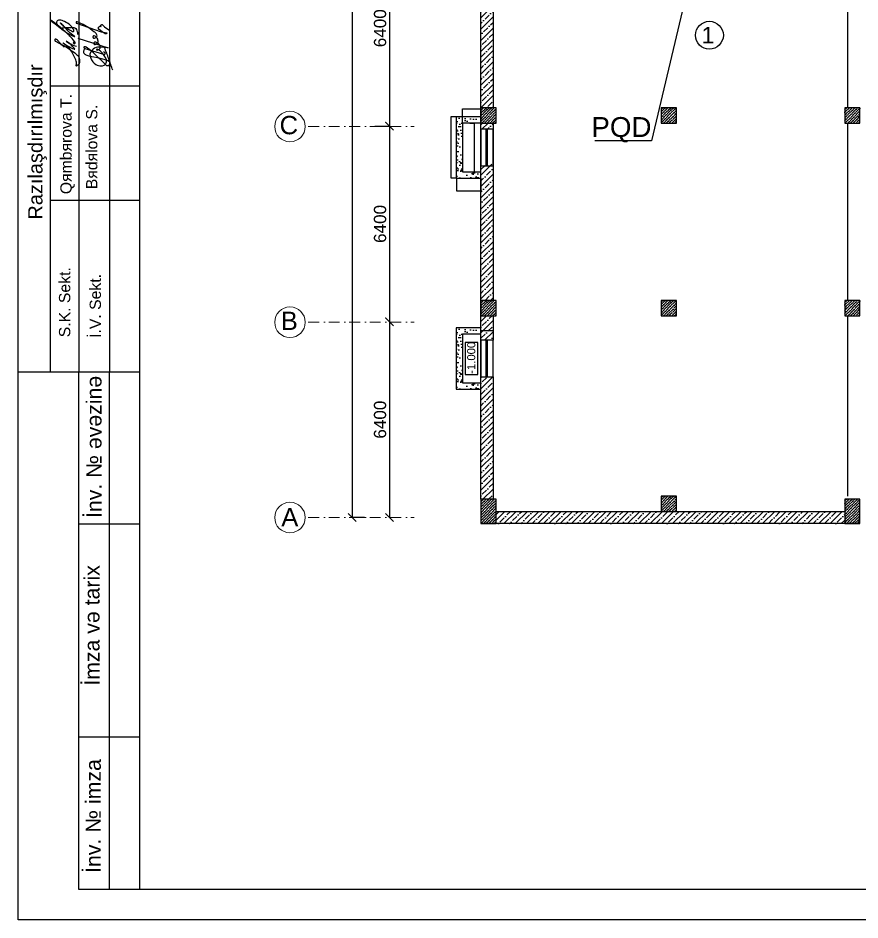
# Model space of a CAD drawing. Header units: millimetres. Extents: x 42452 to 2852333, y -419346 to 834876.
# Drawn here: x 2415634 to 2443168, y 632480 to 661973 of the extents above; entities that cross this region are included whole.
import ezdxf
from ezdxf import colors
from ezdxf.entities.mleader import LeaderData, LeaderLine
from ezdxf.math import Vec2, Vec3

# ---------------------------------------------------------------- set-up
doc = ezdxf.new("R2010")
doc.units = ezdxf.units.MM
doc.linetypes.add('Штрихпунктирная', pattern=[670.277762, 352.777767, -176.388884, 0, -141.111112])
for name, color, linetype, lineweight in [('0_Ном._пера__1', 7, 'Continuous', 15), ('0_Ном._пера__7', 7, 'Continuous', 60), ('c_dv_l x_tti-25_Ном._пера__21_Ном._пера__21', 7, 'Continuous', 30), ('memar', 7, 'Continuous', 25), ('Text blocks_Ном._пера__1', 7, 'Continuous', 15), ('размер_Ном._пера__241_Ном._пера__7', 7, 'Continuous', 60), ('Шит', 1, 'Continuous', 30)]:
    doc.layers.add(name, color=color, linetype=linetype, lineweight=lineweight)
doc.styles.get("Standard").update_dxf_attribs({"font": 'arial.ttf'})
doc.styles.add('СГЕНЕРИР_СТИЛЬ_1', font='arial.ttf')
doc.styles.add('СГЕНЕРИР_СТИЛЬ_5', font='')
doc.styles.get('СГЕНЕРИР_СТИЛЬ_5').set_extended_font_data('Arial Az Lat Кириллический')
doc.dimstyles.new('ISO-25', dxfattribs={"dimtxt": 2.5, "dimasz": 2.5, "dimexe": 1.25, "dimexo": 0.625, "dimtad": 1, "dimtxsty": 'Standard', "dimcen": 2.5, "dimadec": 0, "dimazin": 0, "dimtfac": 1, "dimtmove": 0, "dimatfit": 3, "dimfxl": 1, "dimarcsym": 0})
doc.dimstyles.new('razmeri a-g', dxfattribs={"dimtxt": 400, "dimasz": 270, "dimexe": 1.25, "dimexo": 0.625, "dimgap": 100, "dimtad": 1, "dimdec": 0, "dimtxsty": 'Standard', "dimblk": 'ARCHTICK', "dimcen": 2.5, "dimadec": 0, "dimazin": 0, "dimtfac": 1, "dimtdec": 0, "dimtmove": 0, "dimatfit": 3, "dimfxl": 1, "dimarcsym": 0})
pattern_1 = [(45, (3113164.77, 2034173.07), (-183.847756, 183.847756), []), (45, (3113072.85, 2034265), (-183.847756, 183.847756), [194.999993, -64.999998, 0, -64.999998])]

# ---------------------------------------------------------------- blocks, each defined once
blk = doc.blocks.new('123vv')
at = {"layer": '0_Ном._пера__1', "linetype": 'Continuous', "lineweight": 25}
blk.add_line((41984, -698025), (38898, -698025), dxfattribs=at)
at = {"layer": '0_Ном._пера__1', "color": 5, "linetype": 'Continuous', "lineweight": 25, "flags": 128}
for points in [[(39821, -700413), (40908, -700763), (40586, -700737), (40531, -700741), (40477, -700753), (40426, -700775), (40379, -700804), (40338, -700841), (40303, -700884), (40276, -700932), (40257, -700984), (40266, -701058), (40286, -701129), (40317, -701196), (40358, -701258), (40408, -701313), (40467, -701359), (40512, -701383), (40561, -701399), (40612, -701408), (40663, -701408), (40714, -701401), (40763, -701385), (40787, -701368), (40808, -701347), (40826, -701323), (40839, -701296), (40849, -701268), (40854, -701239), (40854, -701209), (40849, -701180), (40840, -701151), (40827, -701125), (40771, -701030), (40702, -700945), (40620, -700871), (40568, -700837), (40512, -700811), (40509, -700811), (40507, -700812), (40505, -700814), (40503, -700815), (40501, -700817), (40500, -700820), (40499, -700822), (40499, -700825), (40499, -700827), (40499, -700830), (40500, -700832), (40501, -700834), (40503, -700836), (40505, -700838), (40507, -700839), (40510, -700840), (40512, -700840), (40515, -700840), (40546, -700832), (40576, -700818), (40603, -700800), (40627, -700777), (40629, -700748), (40628, -700718), (40621, -700689), (40610, -700661), (40594, -700636), (40575, -700613), (40552, -700594), (40526, -700579), (40499, -700568), (40470, -700561), (40440, -700559), (40433, -700559), (40427, -700559), (40420, -700561), (40414, -700564), (40409, -700567), (40404, -700572), (40400, -700577), (40397, -700583), (40395, -700590), (40394, -700596), (40394, -700603), (40396, -700609), (40398, -700616), (40402, -700621), (40406, -700626), (40411, -700631), (40417, -700634), (40423, -700636), (40430, -700637), (40437, -700637), (40443, -700636), (40466, -700629), (40488, -700619), (40508, -700606), (40525, -700590), (40539, -700571), (40550, -700549), (40551, -700514), (40546, -700479), (40536, -700446), (40520, -700415), (40499, -700387), (40473, -700362), (40444, -700343), (40412, -700328), (40405, -700328), (40397, -700329), (40390, -700331), (40384, -700334), (40378, -700338), (40373, -700343), (40369, -700349), (40366, -700356), (40364, -700363), (40363, -700370), (40364, -700377), (40366, -700384), (40369, -700391), (40373, -700397), (40378, -700402), (40384, -700406), (40390, -700410), (40397, -700412), (40404, -700413), (40412, -700412), (40419, -700410), (40444, -700400), (40467, -700386), (40488, -700369), (40505, -700349), (40520, -700326), (40511, -700295), (40497, -700266), (40479, -700239), (40456, -700216), (40430, -700198), (40401, -700183), (40217, -700037), (40015, -699918), (39798, -699827), (39795, -699825), (39791, -699823), (39786, -699822), (39782, -699822), (39778, -699823), (39774, -699824), (39770, -699826), (39766, -699828), (39763, -699832), (39761, -699835), (39759, -699839), (39758, -699843), (39757, -699847), (39758, -699852), (39759, -699856), (39761, -699860), (39763, -699864), (39766, -699867), (39769, -699869), (39773, -699871), (39777, -699873), (40657, -700188), (40873, -700218), (40871, -700225), (40868, -700232), (40864, -700238), (40859, -700244), (40853, -700248), (40846, -700252), (40839, -700254), (40831, -700255), (40824, -700255), (40816, -700254), (40809, -700252), (40693, -700184), (40586, -700105), (40578, -700096), (40571, -700087), (40566, -700076), (40563, -700065), (40561, -700053), (40562, -700042), (40565, -700030), (40570, -700020), (40576, -700010), (40584, -700001), (40593, -699994), (40604, -699989), (40615, -699985), (40626, -699984), (40638, -699984), (40650, -699986), (40661, -699991), (40656, -699986), (40652, -699981), (40649, -699975), (40648, -699969), (40647, -699962), (40647, -699956), (40649, -699950), (40651, -699944), (40655, -699938), (40659, -699933), (40664, -699929), (40669, -699926), (40676, -699924), (40682, -699922), (40688, -699922), (40695, -699923), (40701, -699925), (40776, -700003), (40862, -700068), (40956, -700120)], [(40114, -700786), (40096, -700791), (40079, -700800), (40064, -700811), (40051, -700825), (40040, -700841), (40032, -700858), (40027, -700876), (40025, -700895), (40027, -700914), (40031, -700932), (40038, -700950), (40048, -700966), (40061, -700980), (40076, -700992), (40092, -701001), (40110, -701007), (40251, -701054), (40396, -701085), (40532, -701105), (40665, -701144), (40842, -701195), (40902, -701220), (40958, -701252), (40967, -701267), (40973, -701282), (40976, -701299), (40977, -701315), (40975, -701332), (40970, -701347), (40962, -701362), (40953, -701376), (40941, -701387), (40933, -701395), (40923, -701401), (40913, -701406), (40903, -701409), (40892, -701410), (40881, -701409), (40870, -701407), (40860, -701402), (40850, -701397), (40380, -700937), (40255, -700831), (40119, -700739), (40110, -700731), (40100, -700726), (40089, -700722), (40078, -700720), (40066, -700720), (40055, -700722), (40044, -700726), (40041, -700732), (40040, -700738), (40040, -700745), (40040, -700752), (40042, -700758), (40045, -700764), (40049, -700769), (40054, -700774), (40059, -700778), (40066, -700780), (40072, -700782), (40749, -700991), (40757, -700993), (40765, -700993), (40773, -700993), (40781, -700990), (40788, -700987), (40795, -700983), (40801, -700977), (40806, -700971), (40810, -700964), (40813, -700957), (40748, -700906)]]:
    blk.add_lwpolyline(points, dxfattribs=at)
at = {"layer": '0_Ном._пера__1', "color": 5, "linetype": 'Continuous', "lineweight": 25}
for points, knots in [([(39692, -700580), (39688, -700572), (39683, -700564), (39676, -700564), (39669, -700563), (39660, -700569), (39657, -700575), (39651, -700590), (39672, -700608), (39692, -700610), (39706, -700611), (39720, -700603), (39725, -700593), (39734, -700575), (39718, -700552), (39701, -700531), (39641, -700450), (39591, -700397), (39537, -700342), (39451, -700255), (39355, -700164), (39251, -700075), (39166, -700002), (39076, -699931), (39002, -699873), (38958, -699838), (38919, -699808), (38847, -699759), (38840, -699754), (38833, -699749), (38831, -699749), (38829, -699749), (38839, -699761), (38849, -699772), (38918, -699847), (38958, -699868), (39005, -699899), (39076, -699948), (39163, -700023), (39249, -700091), (39358, -700177), (39466, -700251), (39578, -700304), (39613, -700321), (39649, -700335), (39693, -700350), (39700, -700353), (39708, -700355), (39713, -700356), (39747, -700365), (39661, -700312), (39599, -700267), (39469, -700175), (39442, -700118), (39386, -700055), (39340, -700002), (39275, -699944), (39209, -699878), (39205, -699874), (39201, -699870), (39199, -699867), (39176, -699844), (39240, -699911), (39288, -699956), (39354, -700019), (39389, -700038), (39429, -700061), (39465, -700081), (39505, -700103), (39565, -700135), (39609, -700159), (39664, -700188), (39676, -700161), (39679, -700152), (39678, -700136), (39676, -700123), (39670, -700098), (39658, -700078), (39644, -700060), (39618, -700022), (39587, -699985), (39553, -699953), (39492, -699895), (39419, -699852), (39342, -699814), (39287, -699787), (39231, -699763), (39168, -699764), (39137, -699764), (39104, -699770), (39083, -699790), (39070, -699803), (39061, -699821), (39057, -699840), (39053, -699864), (39059, -699888), (39068, -699910), (39092, -699964), (39141, -700007), (39195, -700025), (39264, -700048), (39341, -700029), (39415, -700025), (39467, -700023), (39517, -700028), (39568, -700025), (39604, -700023), (39640, -700018), (39676, -700025), (39701, -700030), (39726, -700042), (39745, -700059), (39768, -700081), (39781, -700111), (39790, -700142), (39803, -700187), (39807, -700231), (39810, -700276)], [0, 0, 0, 0, 1, 1, 1, 2, 2, 2, 3, 3, 3, 4, 4, 4, 5, 5, 5, 6, 6, 6, 7, 7, 7, 8, 8, 8, 9, 9, 9, 10, 10, 10, 11, 11, 11, 12, 12, 12, 13, 13, 13, 14, 14, 14, 15, 15, 15, 16, 16, 16, 17, 17, 17, 18, 18, 18, 19, 19, 19, 20, 20, 20, 21, 21, 21, 22, 22, 22, 23, 23, 23, 24, 24, 24, 25, 25, 25, 26, 26, 26, 27, 27, 27, 28, 28, 28, 29, 29, 29, 30, 30, 30, 31, 31, 31, 32, 32, 32, 33, 33, 33, 34, 34, 34, 35, 35, 35, 36, 36, 36, 37, 37, 37, 38, 38, 38, 39, 39, 39, 39]), ([(39330, -700734), (39267, -700678), (39205, -700621), (39155, -700560), (39127, -700525), (39102, -700488), (39055, -700460), (39039, -700450), (39020, -700441), (39007, -700449), (38998, -700455), (38992, -700471), (38993, -700484), (38995, -700509), (39021, -700523), (39045, -700535), (39106, -700568), (39157, -700592), (39209, -700620), (39346, -700692), (39488, -700785), (39623, -700876), (39683, -700916), (39740, -700955), (39791, -701006), (39827, -701041), (39859, -701082), (39874, -701130), (39885, -701167), (39886, -701209), (39884, -701246), (39883, -701282), (39879, -701314), (39844, -701354), (39814, -701389), (39761, -701430), (39760, -701407), (39760, -701402), (39762, -701392), (39765, -701383), (39778, -701329), (39777, -701283), (39765, -701238), (39747, -701172), (39709, -701106), (39680, -701047), (39630, -700944), (39609, -700858), (39486, -700746), (39397, -700665), (39255, -700570), (39285, -700584), (39299, -700591), (39343, -700617), (39380, -700640), (39429, -700670), (39465, -700695), (39503, -700716), (39553, -700745), (39608, -700769), (39677, -700799), (39688, -700804), (39700, -700809), (39707, -700810), (39736, -700816), (39669, -700745), (39623, -700698), (39560, -700632), (39539, -700611), (39476, -700570), (39448, -700552), (39413, -700529), (39404, -700524), (39384, -700511), (39495, -700579), (39566, -700621), (39613, -700650), (39643, -700666), (39681, -700678), (39710, -700686), (39744, -700691), (39778, -700697)], [0, 0, 0, 0, 1, 1, 1, 2, 2, 2, 3, 3, 3, 4, 4, 4, 5, 5, 5, 6, 6, 6, 7, 7, 7, 8, 8, 8, 9, 9, 9, 10, 10, 10, 11, 11, 11, 12, 12, 12, 13, 13, 13, 14, 14, 14, 15, 15, 15, 16, 16, 16, 17, 17, 17, 18, 18, 18, 19, 19, 19, 20, 20, 20, 21, 21, 21, 22, 22, 22, 23, 23, 23, 24, 24, 24, 25, 25, 25, 26, 26, 26, 27, 27, 27, 27]), ([(41075, -701565), (41029, -701427), (40983, -701289), (40934, -701152), (40886, -701018), (40833, -700885), (40781, -700751)], [0, 0, 0, 0, 1, 1, 1, 2, 2, 2, 2])]:
    blk.add_open_spline(points, degree=3, knots=knots, dxfattribs=at)
at = {"layer": 'размер_Ном._пера__241_Ном._пера__7', "linetype": 'Continuous', "lineweight": 25}
for p, q in [((41984, -695968), (37671, -695968)), ((38832, -695968), (38832, -712422)), ((39860, -695968), (39860, -712422)), ((40955, -695968), (40955, -712422)), ((42050, -702138), (38832, -702138)), ((42050, -706252), (38832, -706252)), ((42050, -712422), (37671, -712422))]:
    blk.add_line(p, q, dxfattribs=at)
at = {"layer": '0_Ном._пера__7', "linetype": 'Continuous', "lineweight": 25, "attachment_point": 4, "rotation": 90, "style": 'СГЕНЕРИР_СТИЛЬ_1'}
for s, insert, char_height in [('\\A1;{\\fArial|b0|i0|c204|p38;Q\\fArial Az Lat Кириллический|b0|i0|c0|p34;я\\fArial|b0|i0|c204|p38;mb\\fArial Az Lat Кириллический|b0|i0|c0|p34;я\\fArial|b0|i0|c204|p38;rova T.}', (39452, -706023), 405.697), ('\\A1;{\\fArial|b0|i0|c204|p38;B\\fArial Az Lat Кириллический|b0|i0|c0|p34;я\\fArial|b0|i0|c204|p38;d\\fArial Az Lat Кириллический|b0|i0|c0|p34;я\\fArial|b0|i0|c204|p38;lova S.}', (40323, -705845), 405.697), ('{S.K. Sekt.}', (39349, -711170), 405.7), ('{İ.V. Sekt. }', (40452, -711193), 405.7)]:
    blk.add_mtext(s, dxfattribs=dict(at, insert=insert, char_height=char_height))
at = {"layer": 'Text blocks_Ном._пера__1', "linetype": 'Continuous', "lineweight": 25, "insert": (38372, -704146), "char_height": 514.2, "attachment_point": 5, "rotation": 90, "style": 'СГЕНЕРИР_СТИЛЬ_5'}
blk.add_mtext('{\\fArial|b0|i0|c238|p34;Razılaşdırılmışdır}', dxfattribs=at)
blk = doc.blocks.new('*D97')
at = {"layer": 'Defpoints', "color": 0, "lineweight": 30, "transparency": 16777216}
for p in [(2429968, 658740), (2429787, 656740), (2429968, 656740)]:
    blk.add_point(p, dxfattribs=at)
at = {"layer": 'memar', "color": 0, "lineweight": -2, "transparency": 16777216}
for p, q in [((2429967, 658740), (2429785, 658740)), ((2429787, 658738), (2429787, 656743)), ((2429967, 656740), (2429785, 656740))]:
    blk.add_line(p, q, dxfattribs=at)
at = {"layer": 'memar', "color": 0, "lineweight": 30, "transparency": 16777216}
for points in [[(2429786, 658738), (2429787, 658738), (2429787, 658740)], [(2429786, 656743), (2429787, 656743), (2429787, 656740)]]:
    blk.add_solid(points, dxfattribs=at)
at = {"layer": 'memar', "color": 0, "lineweight": 25, "transparency": 16777216, "insert": (2429785, 657740), "char_height": 2.5, "attachment_point": 5, "rotation": 90}
blk.add_mtext('2000', dxfattribs=at)
blk = doc.blocks.new('*D98')
at = {"layer": 'Defpoints', "color": 0, "lineweight": 30, "transparency": 16777216}
for p in [(2429968, 656740), (2430768, 656740), (2430768, 656323)]:
    blk.add_point(p, dxfattribs=at)
at = {"layer": 'memar', "color": 0, "lineweight": -2, "transparency": 16777216}
for p, q in [((2429968, 656740), (2429968, 656321)), ((2430768, 656740), (2430768, 656321)), ((2429970, 656323), (2430765, 656323))]:
    blk.add_line(p, q, dxfattribs=at)
at = {"layer": 'memar', "color": 0, "lineweight": 30, "transparency": 16777216}
for points in [[(2429970, 656323), (2429970, 656322), (2429968, 656323)], [(2430765, 656323), (2430765, 656322), (2430768, 656323)]]:
    blk.add_solid(points, dxfattribs=at)
at = {"layer": 'memar', "color": 0, "lineweight": 25, "transparency": 16777216, "insert": (2430368, 656325), "char_height": 2.5, "attachment_point": 5}
blk.add_mtext('800', dxfattribs=at)
blk = doc.blocks.new('*D99')
at = {"layer": 'Defpoints', "color": 0, "lineweight": 30, "transparency": 16777216}
for p in [(2430411, 658540), (2430564, 658540), (2430411, 656940)]:
    blk.add_point(p, dxfattribs=at)
at = {"layer": 'memar', "color": 0, "lineweight": -2, "transparency": 16777216}
for p, q in [((2430411, 658540), (2430566, 658540)), ((2430564, 656943), (2430564, 658538)), ((2430411, 656940), (2430566, 656940))]:
    blk.add_line(p, q, dxfattribs=at)
at = {"layer": 'memar', "color": 0, "lineweight": 30, "transparency": 16777216}
for points in [[(2430564, 658538), (2430565, 658538), (2430564, 658540)], [(2430564, 656943), (2430565, 656943), (2430564, 656940)]]:
    blk.add_solid(points, dxfattribs=at)
at = {"layer": 'memar', "color": 0, "lineweight": 25, "transparency": 16777216, "insert": (2430563, 657740), "char_height": 2.5, "attachment_point": 5, "rotation": 90}
blk.add_mtext('1600', dxfattribs=at)
blk = doc.blocks.new('*D100')
at = {"layer": 'Defpoints', "color": 0, "lineweight": 30, "transparency": 16777216}
for p in [(2430768, 659001), (2430168, 658540), (2430768, 658540)]:
    blk.add_point(p, dxfattribs=at)
at = {"layer": 'memar', "color": 0, "lineweight": -2, "transparency": 16777216}
for p, q in [((2430168, 658541), (2430168, 659003)), ((2430170, 659001), (2430765, 659001)), ((2430768, 658541), (2430768, 659003))]:
    blk.add_line(p, q, dxfattribs=at)
at = {"layer": 'memar', "color": 0, "lineweight": 30, "transparency": 16777216}
for points in [[(2430170, 659002), (2430170, 659001), (2430168, 659001)], [(2430765, 659002), (2430765, 659001), (2430768, 659001)]]:
    blk.add_solid(points, dxfattribs=at)
at = {"layer": 'memar', "color": 0, "lineweight": 25, "transparency": 16777216, "insert": (2430468, 659003), "char_height": 2.5, "attachment_point": 5}
blk.add_mtext('600', dxfattribs=at)
blk = doc.blocks.new('_ArchTick')
at = {"color": 0, "linetype": 'ByBlock', "const_width": 0.15}
blk.add_lwpolyline([(-0.5, -0.5), (0.5, 0.5)], dxfattribs=at)
blk = doc.blocks.new('*D80')
at = {"layer": 'Defpoints', "color": 0, "lineweight": 30, "transparency": 16777216}
for p in [(2426964, 680240), (2426560, 645640), (2426964, 645640)]:
    blk.add_point(p, dxfattribs=at)
at = {"layer": 'memar', "color": 0, "lineweight": -2, "transparency": 16777216}
for p, q in [((2426964, 680240), (2426559, 680240)), ((2426560, 680240), (2426560, 645640)), ((2426964, 645640), (2426559, 645640))]:
    blk.add_line(p, q, dxfattribs=at)
at = {"layer": 'memar', "color": 0, "lineweight": -2, "transparency": 16777216, "xscale": 270, "yscale": 270, "zscale": 270}
for p, rotation in [((2426560, 680240), 90), ((2426560, 645640), 270)]:
    blk.add_blockref('_ArchTick', p, dxfattribs=dict(at, rotation=rotation))
at = {"layer": 'memar', "color": 0, "lineweight": 15, "transparency": 16777216, "insert": (2426256, 662940), "char_height": 400, "attachment_point": 5, "rotation": 90}
blk.add_mtext('34600', dxfattribs=at)
blk = doc.blocks.new('*D84')
at = {"layer": 'Defpoints', "color": 0, "lineweight": 30, "transparency": 16777216}
for p in [(2427780, 664840), (2427307, 658440), (2427780, 658440)]:
    blk.add_point(p, dxfattribs=at)
at = {"layer": 'memar', "color": 0, "lineweight": -2, "transparency": 16777216}
for p, q in [((2427780, 664840), (2427781, 664840)), ((2427780, 664840), (2427780, 658440)), ((2427308, 658440), (2427781, 658440))]:
    blk.add_line(p, q, dxfattribs=at)
at = {"layer": 'memar', "color": 0, "lineweight": -2, "transparency": 16777216, "xscale": 270, "yscale": 270, "zscale": 270}
for p, rotation in [((2427780, 664840), 90), ((2427780, 658440), 270)]:
    blk.add_blockref('_ArchTick', p, dxfattribs=dict(at, rotation=rotation))
at = {"layer": 'memar', "color": 0, "lineweight": 15, "transparency": 16777216, "insert": (2427475, 661640), "char_height": 400, "attachment_point": 5, "rotation": 90}
blk.add_mtext('6400', dxfattribs=at)
blk = doc.blocks.new('*D85')
at = {"layer": 'Defpoints', "color": 0, "lineweight": 30, "transparency": 16777216}
for p in [(2427307, 658440), (2427780, 652040), (2427780, 652040)]:
    blk.add_point(p, dxfattribs=at)
at = {"layer": 'memar', "color": 0, "lineweight": -2, "transparency": 16777216}
for p, q in [((2427308, 658440), (2427781, 658440)), ((2427780, 658440), (2427780, 652040)), ((2427780, 652040), (2427781, 652040))]:
    blk.add_line(p, q, dxfattribs=at)
at = {"layer": 'memar', "color": 0, "lineweight": -2, "transparency": 16777216, "xscale": 270, "yscale": 270, "zscale": 270}
for p, rotation in [((2427780, 658440), 90), ((2427780, 652040), 270)]:
    blk.add_blockref('_ArchTick', p, dxfattribs=dict(at, rotation=rotation))
at = {"layer": 'memar', "color": 0, "lineweight": 15, "transparency": 16777216, "insert": (2427475, 655240), "char_height": 400, "attachment_point": 5, "rotation": 90}
blk.add_mtext('6400', dxfattribs=at)
blk = doc.blocks.new('*D86')
at = {"layer": 'Defpoints', "color": 0, "lineweight": 30, "transparency": 16777216}
for p in [(2427780, 652040), (2427780, 645640), (2427780, 645640)]:
    blk.add_point(p, dxfattribs=at)
at = {"layer": 'memar', "color": 0, "lineweight": -2, "transparency": 16777216}
for p, q in [((2427780, 652040), (2427781, 652040)), ((2427780, 652040), (2427780, 645640)), ((2427780, 645640), (2427781, 645640))]:
    blk.add_line(p, q, dxfattribs=at)
at = {"layer": 'memar', "color": 0, "lineweight": -2, "transparency": 16777216, "xscale": 270, "yscale": 270, "zscale": 270}
for p, rotation in [((2427780, 652040), 90), ((2427780, 645640), 270)]:
    blk.add_blockref('_ArchTick', p, dxfattribs=dict(at, rotation=rotation))
at = {"layer": 'memar', "color": 0, "lineweight": 15, "transparency": 16777216, "insert": (2427475, 648840), "char_height": 400, "attachment_point": 5, "rotation": 90}
blk.add_mtext('6400', dxfattribs=at)

msp = doc.modelspace()

# ---------------------------------------------------------------- hatches: boundary and pattern name
at = {"layer": 'memar', "linetype": 'Continuous', "lineweight": 25, "true_color": 0x000000}
h = msp.add_hatch(dxfattribs=at)
h.set_pattern_fill('ЖЕЛЕЗОБЕТОН', color=18, style=0, pattern_type=2)
h.set_pattern_definition(pattern_1)
h.paths.add_polyline_path([(2431167.71736, 659040.28193), (2430767.71736, 659040.28193), (2430767.71736, 664940.28193), (2431167.71736, 664940.28193)])
at = {"layer": 'memar', "lineweight": 25}
h = msp.add_hatch(dxfattribs=at)
h.set_pattern_fill('ANSI36', color=256, scale=500)
h.set_pattern_definition([(45, (837799.32, 2941453.946), (33.1456304, 121.533978), [156.25, -31.25, 0, -31.25])])
h.paths.add_polyline_path([(2430767.71736, 659040.28193), (2430767.71736, 658540.28193), (2431267.71736, 658540.28193), (2431267.71736, 659040.28193)])
h = msp.add_hatch(dxfattribs=at)
h.set_pattern_fill('ANSI36', color=256, scale=500)
h.set_pattern_definition([(45, (831899.32, 2941453.946), (33.1456304, 121.533978), [156.25, -31.25, 0, -31.25])])
h.paths.add_polyline_path([(2436667.71721, 659040.28193), (2436667.71721, 658540.28193), (2437167.71721, 658540.28193), (2437167.71721, 659040.28193)])
h = msp.add_hatch(dxfattribs=at)
h.set_pattern_fill('ANSI36', color=256, scale=500)
h.set_pattern_definition([(45, (825899.32, 2941453.946), (33.1456304, 121.533978), [156.25, -31.25, 0, -31.25])])
h.paths.add_polyline_path([(2442667.71721, 659040.28193), (2442667.71721, 658540.28193), (2443167.71721, 658540.28193), (2443167.71721, 659040.28193)])
h = msp.add_hatch(dxfattribs=at)
h.set_pattern_fill('AR-CONC', color=256, scale=2, angle=-90)
h.set_pattern_definition([(320, (2397515.2, 722693.53), (-31.8782, -364.3693), [38.1, -419.1]), (265, (2397515.2, 722693.53), (382.1137, 70.4868), [30.48, -335.2812]), (10.45144, (2397512.53, 722663.16), (350.2355, -293.8825), [32.38, -356.1805]), (316.1842, (2397616.8, 722693.53), (-84.0847, -542.158), [57.15, -628.65]), (6.63556, (2397609.8, 722648.35), (494.8522, -474.8083), [48.57, -534.2712]), (261.18415, (2397616.8, 722693.5), (494.8522, -474.8083), [45.72, -502.9195]), (291, (2397591.4, 722642.73), (-204.5304, -303.2288), [38.1, -419.1]), (236, (2397591.4, 722642.73), (368.376, -123.604), [30.48, -335.28]), (341.45144, (2397574.34, 722617.46), (163.8455, -426.8328), [32.38, -356.1799]), (307.5, (2397515.19, 722693.53), (169.11008, -6.1772), [0, -331.216, 0, -340.36, 0, -336.55]), (277.5, (2397515.19, 722693.53), (200.36115, -133.63933), [0, -194.056, 0, -323.596, 0, -128.27]), (237.5, (2397515.19, 722806.81), (-11.4575, -271.1812), [0, -127, 0, -396.24, 0, -525.78]), (227.5, (2397515.19, 722857.6), (50.853, -296.2584), [0, -165.1, 0, -263.144, 0, -373.38])])
h.paths.add_polyline_path([(2429967.71083, 656740.28193), (2429967.71083, 658740.28193), (2430767.71083, 658740.28193), (2430767.71083, 658540.28193), (2430167.71083, 658540.28193), (2430167.71083, 656940.28193), (2430767.71083, 656940.28193), (2430767.71083, 656740.28193)])
at = {"layer": 'memar', "linetype": 'Continuous', "lineweight": 25, "true_color": 0x000000}
h = msp.add_hatch(dxfattribs=at)
h.set_pattern_fill('ЖЕЛЕЗОБЕТОН', color=18, style=0, pattern_type=2)
h.set_pattern_definition(pattern_1)
h.paths.add_polyline_path([(2430767.71735, 658540.28193), (2431167.71736, 658540.28193), (2431167.71736, 658340.28193), (2430937.71733, 658340.28193), (2430887.71737, 658340.28193), (2430767.71735, 658340.28193)])
h = msp.add_hatch(dxfattribs=at)
h.set_pattern_fill('ЖЕЛЕЗОБЕТОН', color=18, style=0, pattern_type=2)
h.set_pattern_definition(pattern_1)
h.paths.add_polyline_path([(2431167.71736, 652740.28193), (2430767.71735, 652740.28193), (2430767.71735, 657190.28193), (2430887.71737, 657190.28193), (2430937.71733, 657190.28193), (2431167.71736, 657190.28193)])
at = {"layer": 'memar', "lineweight": 25}
h = msp.add_hatch(dxfattribs=at)
h.set_pattern_fill('ANSI36', color=256, scale=500)
h.set_pattern_definition([(45, (837799.32, 2935153.946), (33.1456304, 121.533978), [156.25, -31.25, 0, -31.25])])
h.paths.add_polyline_path([(2430767.71736, 652740.28193), (2430767.71736, 652240.28193), (2431267.71736, 652240.28193), (2431267.71736, 652740.28193)])
h = msp.add_hatch(dxfattribs=at)
h.set_pattern_fill('ANSI36', color=256, scale=500)
h.set_pattern_definition([(45, (831899.32, 2935153.946), (33.1456304, 121.533978), [156.25, -31.25, 0, -31.25])])
h.paths.add_polyline_path([(2436667.71721, 652740.28193), (2436667.71721, 652240.28193), (2437167.71721, 652240.28193), (2437167.71721, 652740.28193)])
h = msp.add_hatch(dxfattribs=at)
h.set_pattern_fill('ANSI36', color=256, scale=500)
h.set_pattern_definition([(45, (825899.32, 2935153.946), (33.1456304, 121.533978), [156.25, -31.25, 0, -31.25])])
h.paths.add_polyline_path([(2442667.71721, 652740.28193), (2442667.71721, 652240.28193), (2443167.71721, 652240.28193), (2443167.71721, 652740.28193)])
at = {"layer": 'memar', "linetype": 'Continuous', "lineweight": 25, "true_color": 0x000000}
h = msp.add_hatch(dxfattribs=at)
h.set_pattern_fill('ЖЕЛЕЗОБЕТОН', color=18, style=0, pattern_type=2)
h.set_pattern_definition(pattern_1)
h.paths.add_polyline_path([(2431167.71736, 651440.5715), (2430937.71734, 651440.5715), (2430887.71739, 651440.5715), (2430767.71737, 651440.5715), (2430767.71737, 652240.28193), (2431167.71736, 652240.28193)])
at = {"layer": 'memar', "lineweight": 25}
h = msp.add_hatch(dxfattribs=at)
h.set_pattern_fill('AR-CONC', color=256, scale=2, angle=-90)
h.set_pattern_definition([(320, (2397515.18, 715793.8), (-31.8782, -364.3693), [38.1, -419.1]), (265, (2397515.18, 715793.8), (382.1137, 70.4868), [30.48, -335.2812]), (10.45144, (2397512.52, 715763.45), (350.2355, -293.8825), [32.38, -356.1805]), (316.1842, (2397616.8, 715793.8), (-84.0847, -542.158), [57.15, -628.65]), (6.63556, (2397609.77, 715748.63), (494.8522, -474.8083), [48.57, -534.2712]), (261.18415, (2397616.8, 715793.8), (494.8522, -474.8083), [45.72, -502.9195]), (291, (2397591.38, 715743), (-204.5304, -303.2288), [38.1, -419.1]), (236, (2397591.38, 715743), (368.376, -123.604), [30.48, -335.28]), (341.45144, (2397574.34, 715717.75), (163.8455, -426.8328), [32.38, -356.1799]), (307.5, (2397515.18, 715793.81), (169.11008, -6.1772), [0, -331.216, 0, -340.36, 0, -336.55]), (277.5, (2397515.18, 715793.81), (200.36115, -133.63933), [0, -194.056, 0, -323.596, 0, -128.27]), (237.5, (2397515.18, 715907.1), (-11.4575, -271.1812), [0, -127, 0, -396.24, 0, -525.78]), (227.5, (2397515.18, 715957.9), (50.853, -296.2584), [0, -165.1, 0, -263.144, 0, -373.38])])
h.paths.add_polyline_path([(2429967.71736, 649840.5715), (2429967.71736, 651840.5715), (2430767.71736, 651840.5715), (2430767.71736, 651640.5715), (2430167.71736, 651640.5715), (2430167.71736, 650040.5715), (2430767.71736, 650040.5715), (2430767.71736, 649840.5715)])
at = {"layer": 'memar', "linetype": 'Continuous', "lineweight": 25, "true_color": 0x000000}
h = msp.add_hatch(dxfattribs=at)
h.set_pattern_fill('ЖЕЛЕЗОБЕТОН', color=18, style=0, pattern_type=2)
h.set_pattern_definition(pattern_1)
h.paths.add_polyline_path([(2430937.71734, 650240.57151), (2431167.71736, 650240.57151), (2431167.71735, 646240.28193), (2430767.71736, 646240.28193), (2430767.71737, 650240.57151), (2430887.71739, 650240.57151)])
at = {"layer": 'memar', "lineweight": 25}
h = msp.add_hatch(dxfattribs=at)
h.set_pattern_fill('ANSI36', color=256, scale=500)
h.set_pattern_definition([(45, (752370.47, 2928437.797), (33.1456304, 121.533978), [156.25, -31.25, 0, -31.25])])
h.paths.add_polyline_path([(2430768.08859, 646240.28193), (2430768.08844, 645440.28645), (2431268.08844, 645440.28645), (2431268.08859, 646240.28193)])
h = msp.add_hatch(dxfattribs=at)
h.set_pattern_fill('ANSI36', color=256, scale=500)
h.set_pattern_definition([(45, (831899.32, 2928753.946), (33.1456304, 121.533978), [156.25, -31.25, 0, -31.25])])
h.paths.add_polyline_path([(2436667.71721, 646340.28193), (2436667.71721, 645840.28193), (2437167.71721, 645840.28193), (2437167.71721, 646340.28193)])
h = msp.add_hatch(dxfattribs=at)
h.set_pattern_fill('ANSI36', color=256, scale=500)
h.set_pattern_definition([(45, (740470.47, 2928437.797), (33.1456304, 121.533978), [156.25, -31.25, 0, -31.25])])
h.paths.add_polyline_path([(2442668.08844, 646240.28193), (2442668.08829, 645440.28202), (2443168.08829, 645440.28202), (2443168.08844, 646240.28193)])
at = {"layer": 'memar', "linetype": 'Continuous', "lineweight": 25, "true_color": 0x000000}
h = msp.add_hatch(dxfattribs=at)
h.set_pattern_fill('ЖЕЛЕЗОБЕТОН', color=18, style=0, pattern_type=2)
h.set_pattern_definition([(45, (3107264.77, 2033773.08), (-183.847756, 183.847756), []), (45, (3107172.85, 2033865), (-183.847756, 183.847756), [194.999993, -64.999998, 0, -64.999998])])
h.paths.add_polyline_path([(2442668.08833, 645840.28534), (2442668.08833, 645440.28534), (2431267.71736, 645440.28645), (2431267.71736, 645840.28645)])

# ---------------------------------------------------------------- linework, layer by layer
at = {"layer": 'c_dv_l x_tti-25_Ном._пера__21_Ном._пера__21', "linetype": 'Continuous', "lineweight": 25}
for p, q in [((2417625.03763, 633475.55371), (2417625.03763, 650396.12971)), ((2419615.69363, 650396.12971), (2417625.03763, 650396.12971)), ((2418620.36563, 633475.55371), (2418620.36563, 650396.12971)), ((2419615.69363, 645419.48971), (2417625.03763, 645419.48971)), ((2419615.69363, 638452.19371), (2417625.03763, 638452.19371)), ((2419615.69363, 633475.55371), (2417625.03763, 633475.55371))]:
    msp.add_line(p, q, dxfattribs=at)
at = {"layer": 'c_dv_l x_tti-25_Ном._пера__21_Ном._пера__21', "linetype": 'Continuous', "lineweight": 25, "flags": 128}
for points in [[(2415634.38163, 691602.70891), (2499241.93363, 691602.70891), (2499241.93363, 632480.22571), (2415634.38163, 632480.22571)], [(2419615.69363, 690607.38091), (2498246.60563, 690607.38091), (2498246.60563, 633475.55371), (2419615.69363, 633475.55371)]]:
    msp.add_lwpolyline(points, close=True, dxfattribs=at)
at = {"layer": 'memar', "linetype": 'Штрихпунктирная', "lineweight": 15}
for p, q in [((2425125.65443, 658425.77816), (2428584.08126, 658425.77816)), ((2425125.65443, 652025.77816), (2428584.08126, 652025.77816)), ((2425125.65443, 645639.80339), (2428584.08126, 645639.80339))]:
    msp.add_line(p, q, dxfattribs=at)
at = {"layer": 'memar', "color": 0, "lineweight": 25}
msp.add_line((2431167.71721, 651740.28193), (2430767.71721, 651740.28193), dxfattribs=at)
at = {"layer": 'memar', "color": 0, "lineweight": 25, "flags": 128}
for points in [[(2430767.71736, 646240.28193), (2430767.71736, 669740.28193)], [(2431167.71736, 664940.28193), (2431167.71736, 659040.28193)], [(2442767.91214, 659040.28193), (2442767.91214, 664940.28193)], [(2431167.71736, 658540.28193), (2431167.71736, 652740.28193)], [(2442767.91214, 652740.28193), (2442767.91214, 658540.28193)], [(2431167.71736, 652240.28193), (2431167.71736, 651440.5715)], [(2442767.91214, 646340.28193), (2442767.91214, 652240.28193)], [(2431167.71736, 650240.57151), (2431167.71736, 646240.28193)], [(2431267.71736, 645840.28645), (2436667.71721, 645840.28645)], [(2437167.71721, 645840.28645), (2442667.71721, 645840.28645)], [(2443052.45779, 645440.28645), (2430767.71736, 645440.28645)]]:
    msp.add_lwpolyline(points, dxfattribs=at)
at = {"layer": 'memar', "color": 3, "lineweight": 25}
for points in [[(2431267.71736, 659040.28193), (2430767.71736, 659040.28193), (2430767.71736, 658540.28193), (2431267.71736, 658540.28193)], [(2437167.71721, 659040.28193), (2436667.71721, 659040.28193), (2436667.71721, 658540.28193), (2437167.71721, 658540.28193)], [(2443167.71721, 659040.28193), (2442667.71721, 659040.28193), (2442667.71721, 658540.28193), (2443167.71721, 658540.28193)], [(2431267.71736, 652740.28193), (2430767.71736, 652740.28193), (2430767.71736, 652240.28193), (2431267.71736, 652240.28193)], [(2437167.71721, 652740.28193), (2436667.71721, 652740.28193), (2436667.71721, 652240.28193), (2437167.71721, 652240.28193)], [(2443167.71721, 652740.28193), (2442667.71721, 652740.28193), (2442667.71721, 652240.28193), (2443167.71721, 652240.28193)], [(2431268.08859, 646240.28193), (2430768.08859, 646240.28193), (2430768.08844, 645440.28645), (2431268.08844, 645440.28645)], [(2437167.71721, 646340.28193), (2436667.71721, 646340.28193), (2436667.71721, 645840.28193), (2437167.71721, 645840.28193)], [(2443168.08844, 646240.28193), (2442668.08844, 646240.28193), (2442668.08829, 645440.28202), (2443168.08829, 645440.28202)]]:
    msp.add_lwpolyline(points, close=True, dxfattribs=at)
at = {"layer": 'memar', "color": 0, "lineweight": 25}
for points in [[(2430767.71083, 658740.28193), (2429967.71083, 658740.28193), (2429967.71083, 656740.28193), (2430767.71083, 656740.28193)], [(2430767.71083, 658540.28193), (2430167.71083, 658540.28193), (2430167.71083, 656940.28193), (2430767.71083, 656940.28193)], [(2430767.71736, 651840.5715), (2429967.71736, 651840.5715), (2429967.71736, 649840.5715), (2430767.71736, 649840.5715)], [(2430767.71736, 651640.5715), (2430167.71736, 651640.5715), (2430167.71736, 650040.5715), (2430767.71736, 650040.5715)]]:
    msp.add_lwpolyline(points, dxfattribs=at)
for points in [[(2430767.71083, 658340.28193), (2430767.71083, 657140.28193), (2431167.71083, 657140.28193), (2431167.71083, 658340.28193)], [(2430767.71736, 651440.5715), (2430767.71736, 650240.57151), (2431167.71736, 650240.57151), (2431167.71736, 651440.5715)]]:
    msp.add_lwpolyline(points, close=True, dxfattribs=at)
at = {"layer": 'memar', "color": 146, "lineweight": 25, "true_color": 0x105689}
for points in [[(2430936.57342, 657140.28193), (2430986.57342, 657140.28193), (2430986.57342, 658340.28193), (2430936.57342, 658340.28193)], [(2430936.57995, 650240.57151), (2430986.57995, 650240.57151), (2430986.57995, 651440.5715), (2430936.57995, 651440.5715)]]:
    msp.add_lwpolyline(points, close=True, dxfattribs=at)
at = {"layer": 'memar', "color": 18, "linetype": 'Continuous', "lineweight": 25, "true_color": 0x000000, "flags": 128}
msp.add_lwpolyline([(2430256.074, 651366.02361), (2430256.074, 650313.45148), (2430674.62437, 650313.45148), (2430672.94981, 651366.02361)], close=True, dxfattribs=at)
at = {"layer": 'memar', "lineweight": 25}
msp.add_circle((2438244.91632, 661411.71993), 454.87332, dxfattribs=at)
at = {"layer": 'memar', "linetype": 'Continuous', "lineweight": 15}
for centre in [(2424527.85535, 658424.52261), (2424527.85535, 652024.52261), (2424527.85535, 645638.54784)]:
    msp.add_circle(centre, 500, dxfattribs=at)

# ---------------------------------------------------------------- block references
at = {"lineweight": 25, "xscale": 0.9090909090907544, "yscale": 0.9090909090907544, "zscale": 0.9090909090907544}
msp.add_blockref('123vv', (2381388.3903, 1298052.81343), dxfattribs=at)

# ---------------------------------------------------------------- texts
at = {"layer": 'c_dv_l x_tti-25_Ном._пера__21_Ном._пера__21', "linetype": 'Continuous', "lineweight": 25, "char_height": 497.664, "attachment_point": 7, "rotation": 90, "style": 'СГЕНЕРИР_СТИЛЬ_1'}
for s, insert in [('{İnv. № əvəzinə}', (2418372.23528, 645624.67943)), ('{İmza və tarix}', (2418306.01046, 640140.68368)), ('{İnv. № imza}', (2418349.08796, 634018.95483))]:
    msp.add_mtext(s, dxfattribs=dict(at, insert=insert))
at = {"layer": 'memar', "lineweight": 15, "style": 'СГЕНЕРИР_СТИЛЬ_1'}
for s, p in [('C', (2424188.21871, 658172.36138)), ('B', (2424226.28146, 651772.36138)), ('A', (2424243.06182, 645349.5406))]:
    msp.add_text(s, height=600, dxfattribs=at).set_placement(p)
at = {"layer": 'memar', "linetype": 'Continuous', "lineweight": 25, "insert": (2438405.18652, 661683.55987), "char_height": 540, "attachment_point": 3, "style": 'СГЕНЕРИР_СТИЛЬ_1'}
msp.add_mtext('1', dxfattribs=at)
at = {"layer": 'memar', "color": 18, "linetype": 'Continuous', "lineweight": 25, "true_color": 0x000000, "insert": (2430591.07006, 650340.61179), "char_height": 264, "attachment_point": 7, "rotation": 90, "style": 'СГЕНЕРИР_СТИЛЬ_1'}
msp.add_mtext('-1.000  ', dxfattribs=at)

# ---------------------------------------------------------------- dimensions: what is measured, and where the dimension line sits
at = {"layer": 'memar', "lineweight": 15}
for base, p1, p2, picture, middle in [((2426559.93718, 645640.31168), (2426964.16534, 680240.29214), (2426964.16534, 645640.31168), '*D80', (2426255.57156, 662940.30191)), ((2427779.53939, 658440.28645), (2427779.53939, 664840.28645), (2427306.91171, 658440.28645), '*D84', (2427475.31019, 661640.28645)), ((2427779.53939, 652040.28645), (2427306.91171, 658440.28645), (2427779.53939, 652040.28645), '*D85', (2427475.31019, 655240.28645)), ((2427779.53939, 645639.80339), (2427779.53939, 652040.28645), (2427779.53939, 645639.80339), '*D86', (2427475.31019, 648840.04492))]:
    dim = msp.add_linear_dim(base=base, p1=p1, p2=p2, angle=90, dimstyle='razmeri a-g', dxfattribs=at)
    dim.commit()
    dim.dimension.update_dxf_attribs({"geometry": picture, "text_midpoint": middle})
at = {"layer": 'memar', "lineweight": 25}
dim = msp.add_linear_dim(base=(2430767.71083, 659001.28511), p1=(2430167.71083, 658540.28193), p2=(2430767.71083, 658540.28193), angle=180, dimstyle='ISO-25', dxfattribs=at)
dim.commit()
dim.dimension.update_dxf_attribs({"geometry": '*D100', "text_midpoint": (2430467.71083, 659001.28511), "dimtype": 160})
for base, p1, p2, angle, picture, middle in [((2429786.64574, 656740.28193), (2429967.71083, 658740.28193), (2429967.71083, 656740.28193), 270, '*D97', (2429784.74431, 657740.28193)), ((2430564.41224, 658540.28193), (2430410.81974, 656940.28193), (2430410.81974, 658540.28193), 270, '*D99', (2430562.51081, 657740.28193)), ((2430767.71083, 656322.72223), (2429967.71083, 656740.28193), (2430767.71083, 656740.28193), 180, '*D98', (2430367.71083, 656324.62367))]:
    dim = msp.add_linear_dim(base=base, p1=p1, p2=p2, angle=angle, dimstyle='ISO-25', dxfattribs=at)
    dim.commit()
    dim.dimension.update_dxf_attribs({"geometry": picture, "text_midpoint": middle})

# ---------------------------------------------------------------- leaders
at = {"layer": 'Шит', "color": 0, "lineweight": -3}
ml = msp.add_multileader_mtext('Standard', dxfattribs=at)
ml.set_content('{\\fArial|b0|i0|c238|p34;\\C256;PQD}')
ml.set_leader_properties()
ml.build(insert=Vec2(0, 0))
ml.multileader.update_dxf_attribs({"text_left_attachment_type": 6, "text_right_attachment_type": 6, "dogleg_length": 0.36, "arrow_head_size": 0.18})
ctx = ml.context
ctx.base_point, ctx.char_height, ctx.arrow_head_size, ctx.landing_gap_size, ctx.plane_origin = Vec3(2434500.76622, 657954.22464), 650, 0.18, 0.09, Vec3(2400723.86624, 665371.64633)
ctx.left_attachment, ctx.right_attachment, ctx.text_align_type = 6, 6, 2
notes = []
notes.append((ctx, [(0, (1, 1, 0), (2436350.65819, 657954.22464), (-1, 0), 0.36, [(0, [(2441472.6803, 679563.51322)], 0, [])])]))
ctx.mtext.insert, ctx.mtext.width, ctx.mtext.alignment, ctx.mtext.flow_direction = Vec3(2436350.20819, 658734.22464), 4215.9366736, 3, 5
for ctx, leaders in notes:
    for number, flags, end, landing, length, lines in leaders:
        leader = LeaderData()
        leader.index, (leader.has_last_leader_line, leader.has_dogleg_vector, leader.attachment_direction) = number, flags
        leader.last_leader_point, leader.dogleg_vector, leader.dogleg_length = Vec3(end), Vec3(landing), length
        for number, points, colour, breaks in lines:
            line = LeaderLine()
            line.index, line.vertices, line.color, line.breaks = number, Vec3.list(points), colors.encode_raw_color(colour), breaks
            leader.lines.append(line)
        ctx.leaders.append(leader)

doc.saveas('drawing.dxf')
